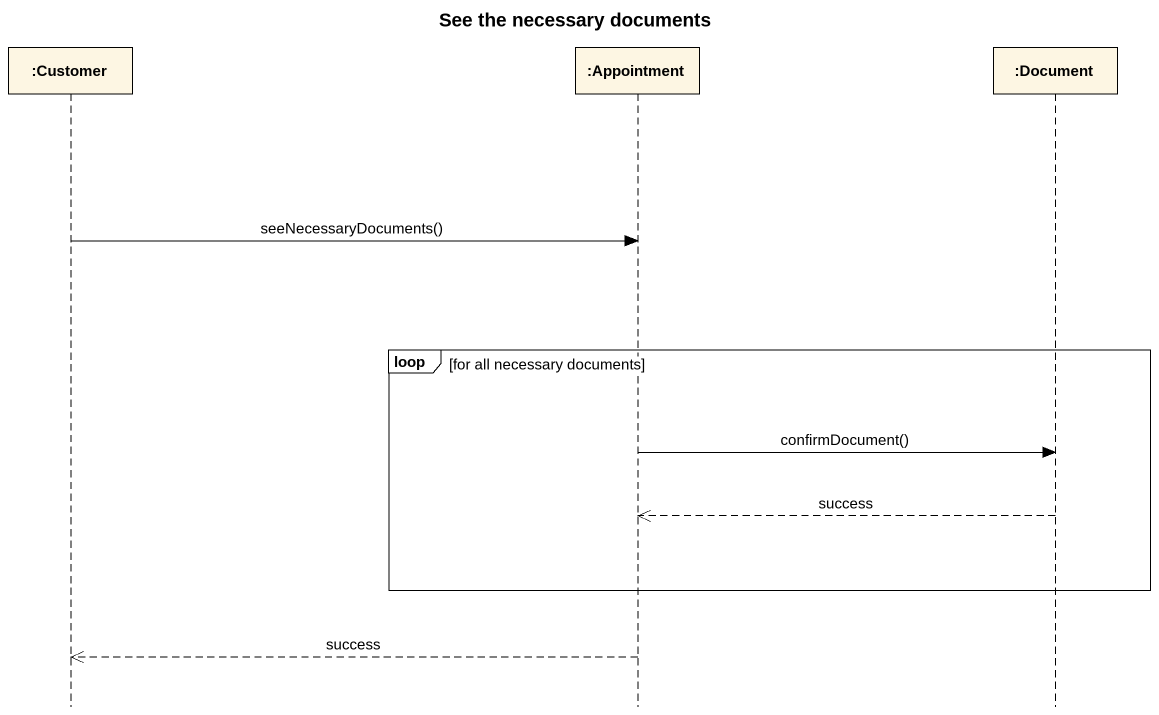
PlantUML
@startuml
title See the necessary documents
hide footbox
participant ":Customer" as Customer
participant ":Appointment" as Appointment
participant ":Document" as Document

Customer -> Appointment : seeNecessaryDocuments()
loop for all necessary documents
  Appointment -> Document : confirmDocument()
  Document -->> Appointment : success
end
Appointment -->> Customer : success
@enduml
